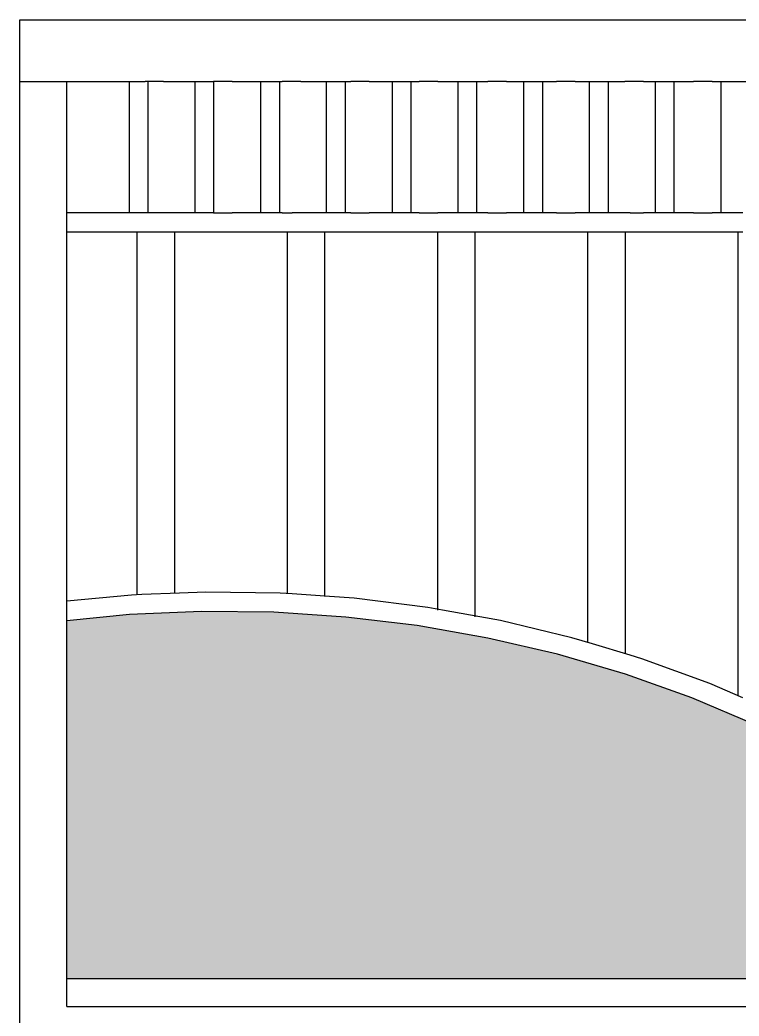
# Model space of a CAD drawing. Extents: x 396092 to 455492, y 17293 to 132793.
# Drawn here: x 431678 to 432443, y 45391 to 46451 of the extents above; entities that cross this region are included whole.
import ezdxf

# ---------------------------------------------------------------- set-up
doc = ezdxf.new("R2010")
doc.units = 0
doc.header["$LTSCALE"] = 1000
doc.header["$MEASUREMENT"] = 0
doc.layers.add('MU', color=34, linetype='Continuous')

msp = doc.modelspace()

# ---------------------------------------------------------------- hatches: boundary and pattern name
h = msp.add_hatch()
h.set_pattern_fill('HEX', color=8, scale=20)
h.set_pattern_definition([(0, (0, 0), (0, 32.99556), [19.05, -38.1]), (120, (0, 0), (-28.5749932, -16.49778), [19.05, -38.1]), (60, (19.05, 0), (-28.5749932, 16.49778), [19.05, -38.1])])
h.paths.add_polyline_path([(432486.9, 45687.9), (432461.5, 45700.4), (432393.1, 45729.4), (432322.5, 45754.6), (432250, 45775.9), (432176, 45793.2), (432100.8, 45806.5), (432024.7, 45815.6), (431948, 45820.6), (431871.1, 45821.4), (431794.3, 45818.1), (431727.7, 45811.5), (431727.7, 45430.8), (432486.9, 45430.8)])
h.paths.add_polyline_path([(432708, 45549.5), (432651, 45592.2), (432590.8, 45631.7), (432527.5, 45667.8), (432486.9, 45687.9), (432486.9, 45430.8), (432846.9, 45430.8)])
h.paths.add_polyline_path([(434477.7, 45975.3), (434228.6, 45906.4), (434137.5, 45886.7), (434045, 45872.1), (433951.5, 45862.5), (433858.2, 45858.1), (433764.8, 45858.9), (433671.7, 45864.7), (433579.2, 45875.5), (433487.8, 45891.4), (433397.8, 45912.3), (433309.7, 45938), (433223.9, 45968.4), (433140.7, 46003.5), (433060.4, 46043), (432739.5, 46225.8), (432736.2, 46225.8), (432504.8, 46225.8), (432905.1, 45990.2), (433025.9, 45929.9), (433144.8, 45880), (433267.8, 45837.2), (433394.2, 45801.8), (433523.2, 45773.8), (433654.4, 45753.6), (433787, 45741.1), (433920.3, 45736.5), (434053.7, 45739.7), (434186.4, 45750.8), (434477.7, 45792.6)])
h.paths.add_polyline_path([(434477.7, 45998.2), (434477.7, 46225.8), (432768.9, 46225.8), (432764.9, 46225.8), (433112.7, 46040.5), (433197.6, 46002), (433285.6, 45968.4), (433376.1, 45939.9), (433468.9, 45916.7), (433563.3, 45898.9), (433659.1, 45886.6), (433755.6, 45879.9), (433852.5, 45878.7), (433949.3, 45883.1), (434043.4, 45892.8), (434136.5, 45907.7), (434228.1, 45927.9)])

# ---------------------------------------------------------------- linework, layer by layer
at = {"layer": 'MU', "color": 37}
for p, q in [((431677.7, 45350.8), (431677.7, 46451.2)), ((431677.7, 46451.2), (434527.7, 46451.2)), ((431677.7, 46385.8), (431810.9, 46385.8)), ((431727.7, 45832.4), (431727.7, 46385.8)), ((431727.7, 46245.8), (431727.7, 46385.8)), ((431830.7, 46385.8), (431810.9, 46385.8)), ((431830.7, 46385.8), (431883.9, 46385.8)), ((431903.7, 46385.8), (431883.9, 46385.8)), ((431903.7, 46385.8), (431956.9, 46385.8)), ((431976.7, 46385.8), (431956.9, 46385.8)), ((431976.7, 46385.8), (432029.9, 46385.8)), ((432049.7, 46385.8), (432029.9, 46385.8)), ((432049.7, 46385.8), (432102.9, 46385.8)), ((432122.7, 46385.8), (432102.9, 46385.8)), ((432122.7, 46385.8), (432175.9, 46385.8)), ((432195.7, 46385.8), (432175.9, 46385.8)), ((432195.7, 46385.8), (432248.9, 46385.8)), ((432268.7, 46385.8), (432248.9, 46385.8)), ((432268.7, 46385.8), (432321.9, 46385.8)), ((432341.7, 46385.8), (432321.9, 46385.8)), ((432341.7, 46385.8), (432394.9, 46385.8)), ((432414.7, 46385.8), (432394.9, 46385.8)), ((432414.7, 46385.8), (432467.9, 46385.8)), ((431727.7, 46225.8), (431727.7, 46245.8)), ((431807.5, 46245.8), (431727.7, 46245.8)), ((431810.9, 46245.8), (431807.5, 46245.8)), ((431830.7, 46245.8), (431810.9, 46245.8)), ((431847.5, 46245.8), (431830.7, 46245.8)), ((431883.9, 46245.8), (431847.5, 46245.8)), ((431883.9, 46245.8), (431903.7, 46245.8)), ((431956.9, 46245.8), (431903.7, 46245.8)), ((431956.9, 46245.8), (431967.5, 46245.8)), ((431976.7, 46245.8), (431967.5, 46245.8)), ((432007.5, 46245.8), (431976.7, 46245.8)), ((432029.9, 46245.8), (432007.5, 46245.8)), ((432029.9, 46245.8), (432049.7, 46245.8)), ((432102.9, 46245.8), (432049.7, 46245.8)), ((432102.9, 46245.8), (432122.7, 46245.8)), ((432127.5, 46245.8), (432122.7, 46245.8)), ((432167.5, 46245.8), (432127.5, 46245.8)), ((432175.9, 46245.8), (432167.5, 46245.8)), ((432175.9, 46245.8), (432195.7, 46245.8)), ((432248.9, 46245.8), (432195.7, 46245.8)), ((432248.9, 46245.8), (432268.7, 46245.8)), ((432287.5, 46245.8), (432268.7, 46245.8)), ((432321.9, 46245.8), (432287.5, 46245.8)), ((432327.5, 46245.8), (432321.9, 46245.8)), ((432327.5, 46245.8), (432341.7, 46245.8)), ((432394.9, 46245.8), (432341.7, 46245.8)), ((432394.9, 46245.8), (432414.7, 46245.8)), ((432447.5, 46245.8), (432414.7, 46245.8)), ((431727.7, 46225.8), (431807.5, 46225.8)), ((431802.5, 45839.4), (431802.5, 46225.8)), ((431807.5, 46225.8), (431847.5, 46225.8)), ((431842.5, 45841), (431842.5, 46225.8)), ((431847.5, 46225.8), (431967.5, 46225.8)), ((431962.5, 45840.2), (431962.5, 46225.8)), ((431967.5, 46225.8), (432007.5, 46225.8)), ((432002.5, 45837.4), (432002.5, 46225.8)), ((432007.5, 46225.8), (432127.5, 46225.8)), ((432122.5, 45823), (432122.5, 46225.8)), ((432127.5, 46225.8), (432167.5, 46225.8)), ((432162.5, 45815.7), (432162.5, 46225.8)), ((432167.5, 46225.8), (432287.5, 46225.8)), ((432282.5, 45788.4), (432282.5, 46225.8)), ((432287.5, 46225.8), (432327.5, 46225.8)), ((432322.5, 45776.3), (432322.5, 46225.8)), ((432327.5, 46225.8), (432447.5, 46225.8)), ((432442.5, 45731.7), (432442.5, 46225.8)), ((431796.5, 45839), (431727.7, 45832.4)), ((431807.5, 45839.4), (431796.5, 45839)), ((431847.5, 45841), (431807.5, 45839.4)), ((431875.6, 45842.2), (431847.5, 45841)), ((431954.8, 45841), (431875.6, 45842.2)), ((431967.5, 45840.2), (431954.8, 45841)), ((432007.5, 45837.4), (431967.5, 45840.2)), ((432033.7, 45835.6), (432007.5, 45837.4)), ((432112, 45825.8), (432033.7, 45835.6)), ((431727.7, 45811.5), (431727.7, 45832.4)), ((432127.5, 45823), (432112, 45825.8)), ((432167.5, 45815.7), (432127.5, 45823)), ((431794.3, 45818.1), (431727.7, 45811.5)), ((431871.1, 45821.4), (431794.3, 45818.1)), ((431948, 45820.6), (431871.1, 45821.4)), ((432024.7, 45815.6), (431948, 45820.6)), ((432100.8, 45806.5), (432024.7, 45815.6)), ((432189.3, 45811.8), (432167.5, 45815.7)), ((431727.7, 45410.8), (431727.7, 45811.5)), ((432176, 45793.2), (432100.8, 45806.5)), ((432265.3, 45793.5), (432189.3, 45811.8)), ((432250, 45775.9), (432176, 45793.2)), ((432287.5, 45786.9), (432265.3, 45793.5)), ((432327.5, 45774.8), (432287.5, 45786.9)), ((432322.5, 45754.6), (432250, 45775.9)), ((432339.7, 45771.2), (432327.5, 45774.8)), ((432412.2, 45744.8), (432339.7, 45771.2)), ((432393.1, 45729.4), (432322.5, 45754.6)), ((432447.5, 45729.5), (432412.2, 45744.8)), ((432461.5, 45700.4), (432393.1, 45729.4)), ((431727.7, 45400.8), (431727.7, 45430.8)), ((431727.7, 45430.8), (432927.5, 45430.8)), ((431727.7, 45400.8), (434477.7, 45400.8))]:
    msp.add_line(p, q, dxfattribs=at)
for points in [[(431794.3, 46245.8), (431794.3, 46385.8)], [(431814.3, 46245.8), (431814.3, 46385.8)], [(431864.3, 46245.8), (431864.3, 46385.8)], [(431884.3, 46245.8), (431884.3, 46385.8)], [(431934.3, 46245.8), (431934.3, 46385.8)], [(431954.3, 46245.8), (431954.3, 46385.8)], [(432004.3, 46245.8), (432004.3, 46385.8)], [(432024.3, 46245.8), (432024.3, 46385.8)], [(432074.3, 46245.8), (432074.3, 46385.8)], [(432094.3, 46245.8), (432094.3, 46385.8)], [(432144.3, 46245.8), (432144.3, 46385.8)], [(432164.3, 46245.8), (432164.3, 46385.8)], [(432214.3, 46245.8), (432214.3, 46385.8)], [(432234.3, 46245.8), (432234.3, 46385.8)], [(432284.3, 46245.8), (432284.3, 46385.8)], [(432304.3, 46245.8), (432304.3, 46385.8)], [(432354.3, 46245.8), (432354.3, 46385.8)], [(432374.3, 46245.8), (432374.3, 46385.8)], [(432424.3, 46245.8), (432424.3, 46385.8)]]:
    msp.add_lwpolyline(points, dxfattribs=at)

doc.saveas('drawing.dxf')
